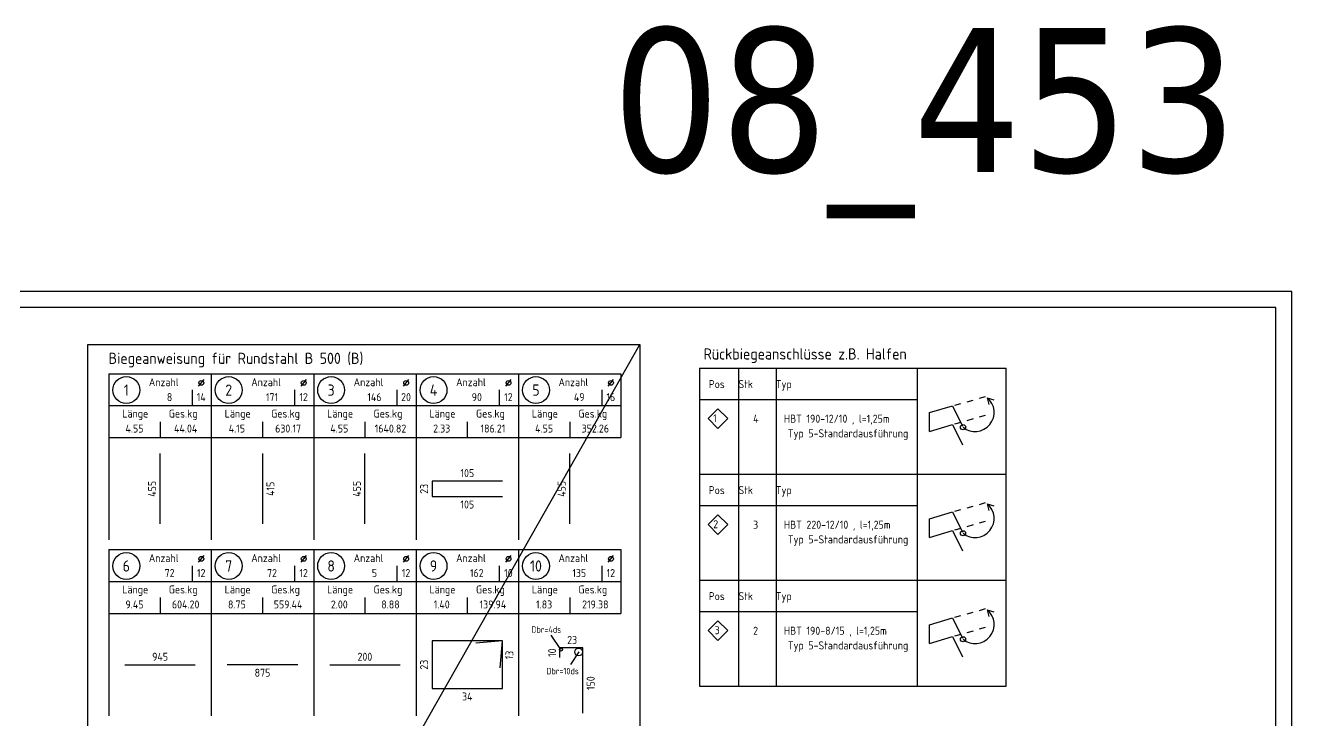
# Model space of a CAD drawing. Extents: x 112 to 428, y 0 to 92.
# Drawn here: x 151.65 to 171.44, y 22.99 to 33.86 of the extents above; entities that cross this region are included whole.
import ezdxf
from ezdxf.enums import TextEntityAlignment as Align

# ---------------------------------------------------------------- set-up
doc = ezdxf.new("R2010")
doc.units = 0
doc.header["$LTSCALE"] = 0.5
doc.linetypes.add('AUSGEZOGEN', pattern=[1000.01, 1000, 0.01])
doc.linetypes.add('DOT', pattern=[0.175, 0.05, -0.125])
for name, color, linetype in [('HBT', 7, 'Continuous'), ('HILFE', 7, 'Continuous'), ('OBJEKT', 7, 'Continuous'), ('RAHMEN', 7, 'Continuous'), ('RND', 7, 'Continuous'), ('RND_BILD', 7, 'Continuous'), ('TEXT', 7, 'Continuous')]:
    doc.layers.add(name, color=color, linetype=linetype)
doc.layers.add('NOPLOT', color=7, linetype='Continuous', plot=False)
doc.styles.add('helv', font='tahoma.ttf')
doc.styles.add('liste', font='isocp-e.shx')
doc.styles.add('txt', font='isocp.shx')

# ---------------------------------------------------------------- blocks, each defined once
blk = doc.blocks.new('A1-35-0')
at = {"layer": 'RAHMEN'}
for p, q in [((118.9, 59.4), (0, 59.4)), ((118.9, 0), (118.9, 59.4))]:
    blk.add_line(p, q, dxfattribs=at)
at = {"layer": 'RAHMEN', "color": 5}
for p, q in [((118.4, 58.9), (2, 58.9)), ((118.4, 0.5), (118.4, 58.9))]:
    blk.add_line(p, q, dxfattribs=at)
blk = doc.blocks.new('RND_LIS2')
at = {"layer": 'RND', "color": 3, "linetype": 'Continuous'}
for p, q in [((0, 0), (0, -5.2)), ((0, 0), (3.2, 0)), ((3.2, 0), (3.2, -2)), ((2.6, -0.503), (2.6, -1)), ((0, -1), (3.2, -1)), ((1.6, -1.503), (1.6, -2)), ((0, -2), (3.2, -2))]:
    blk.add_line(p, q, dxfattribs=at)
at = {"layer": 'RND', "color": 7, "linetype": 'Continuous'}
blk.add_line((2.805, -0.39), (2.973, -0.186), dxfattribs=at)
at = {"layer": 'RND', "color": 1, "linetype": 'Continuous'}
blk.add_circle((0.545, -0.513), 0.42, dxfattribs=at)
at = {"layer": 'RND', "color": 7, "linetype": 'Continuous'}
blk.add_circle((2.889, -0.288), 0.075, dxfattribs=at)
at = {"layer": 'RND', "color": 7, "linetype": 'Continuous', "style": 'txt'}
for s, p in [('Anzahl', (1.249, -0.391)), ('Länge', (0.42, -1.373)), ('Ges.kg', (1.872, -1.373))]:
    blk.add_text(s, height=0.25, dxfattribs=at).set_placement(p)
at = {"layer": 'RND', "color": 1, "linetype": 'Continuous', "style": 'txt'}
blk.add_attdef('POS1', text='', height=0.35, dxfattribs=at).set_placement((0.545, -0.513), align=Align.MIDDLE)
at = {"layer": 'RND', "color": 7, "linetype": 'Continuous', "style": 'txt'}
for tag, p in [('STK1', (1.897, -0.859)), ('DS1', (2.885, -0.859)), ('LANG1', (0.8, -1.841)), ('GEW', (2.4, -1.841))]:
    blk.add_attdef(tag, text='', height=0.25, dxfattribs=at).set_placement(p, align=Align.CENTER)

msp = doc.modelspace()

# ---------------------------------------------------------------- linework, layer by layer
at = {"layer": 'HBT', "color": 5, "linetype": 'Continuous'}
for p, q in [((162.1851, 28.5021), (162.1851, 26.8446)), ((162.1851, 28.5021), (166.9745, 28.5021)), ((166.9745, 26.8446), (166.9745, 28.5021)), ((162.1851, 26.8446), (166.9745, 26.8446)), ((162.1851, 26.8446), (162.1851, 25.1872)), ((162.1851, 26.8446), (166.9745, 26.8446)), ((166.9745, 25.1872), (166.9745, 26.8446)), ((162.1851, 25.1872), (166.9745, 25.1872)), ((162.1851, 25.1872), (166.9745, 25.1872)), ((162.1851, 25.1872), (162.1851, 23.5297)), ((166.9745, 23.5297), (166.9745, 25.1872)), ((162.1851, 23.5297), (166.9745, 23.5297)), ((162.1851, 23.5297), (166.9745, 23.5297))]:
    msp.add_line(p, q, dxfattribs=at)
at = {"layer": 'HILFE', "color": 102, "linetype": 'AUSGEZOGEN'}
for p, q in [((160.0184, 24.1032), (159.8652, 24.3263)), ((160.2964, 24.0645), (160.1688, 23.8692))]:
    msp.add_line(p, q, dxfattribs=at)
at = {"layer": 'NOPLOT', "color": 191, "linetype": 'AUSGEZOGEN'}
msp.add_line((152.6252, 13.6596), (161.2537, 28.8731), dxfattribs=at)
at = {"layer": 'NOPLOT', "color": 102, "linetype": 'AUSGEZOGEN'}
msp.add_circle((160.0184, 24.1032), 0.024, dxfattribs=at)
at = {"layer": 'OBJEKT', "color": 7, "linetype": 'Continuous'}
for p, q in [((162.7948, 28.5021), (162.7948, 26.8446)), ((163.3833, 28.5021), (163.3833, 26.8446)), ((165.5863, 28.5021), (165.5863, 26.8446)), ((162.7948, 26.8446), (162.7948, 25.1872)), ((163.3833, 26.8446), (163.3833, 25.1872)), ((165.5863, 26.8446), (165.5863, 25.1872)), ((162.7948, 25.1872), (162.7948, 23.5297)), ((163.3833, 25.1872), (163.3833, 23.5297)), ((165.5863, 25.1872), (165.5863, 23.5297))]:
    msp.add_line(p, q, dxfattribs=at)
at = {"layer": 'RND', "color": 1, "linetype": 'AUSGEZOGEN'}
for p, q in [((165.7774, 27.8061), (166.1347, 27.9141)), ((166.1347, 27.9141), (166.292, 27.5944)), ((165.7774, 27.5097), (165.7774, 27.8061)), ((165.7774, 27.5097), (166.1347, 27.6226)), ((166.1347, 27.6226), (166.292, 27.303)), ((165.7774, 26.1486), (166.1347, 26.2566)), ((165.7774, 25.8523), (165.7774, 26.1486)), ((166.1347, 26.2566), (166.292, 25.937)), ((165.7774, 25.8523), (166.1347, 25.9652)), ((166.1347, 25.9652), (166.292, 25.6455)), ((165.7774, 24.4912), (166.1347, 24.5992)), ((166.1347, 24.5992), (166.292, 24.2795)), ((165.7774, 24.1948), (165.7774, 24.4912)), ((165.7774, 24.1948), (166.1347, 24.3077)), ((166.1347, 24.3077), (166.292, 23.9881))]:
    msp.add_line(p, q, dxfattribs=at)
at = {"layer": 'RND', "color": 1, "linetype": 'DOT'}
for p, q in [((166.1714, 27.9236), (166.6532, 28.0568)), ((166.1745, 27.6322), (166.6532, 27.7653)), ((166.1714, 26.2662), (166.6532, 26.3993)), ((166.1745, 25.9747), (166.6532, 26.1079)), ((166.1714, 24.6087), (166.6532, 24.7419)), ((166.1745, 24.3173), (166.6532, 24.4504))]:
    msp.add_line(p, q, dxfattribs=at)
at = {"layer": 'RND', "color": 102, "linetype": 'AUSGEZOGEN'}
for p, q in [((166.6776, 28.0394), (166.7841, 28.0058)), ((166.6776, 28.0394), (166.7028, 27.9358)), ((166.6776, 26.382), (166.7841, 26.3484)), ((166.6776, 26.382), (166.7028, 26.2783)), ((166.6776, 24.7245), (166.7841, 24.6909)), ((166.6776, 24.7245), (166.7028, 24.6209))]:
    msp.add_line(p, q, dxfattribs=at)
at = {"layer": 'RND', "color": 7, "linetype": 'AUSGEZOGEN'}
for points in [[(162.6252, 27.7144), (162.4714, 27.8683), (162.3176, 27.7144), (162.4714, 27.5606)], [(162.6252, 26.057), (162.4714, 26.2108), (162.3176, 26.057), (162.4714, 25.9032)], [(162.6252, 24.3995), (162.4714, 24.5534), (162.3176, 24.3995), (162.4714, 24.2457)]]:
    msp.add_lwpolyline(points, close=True, dxfattribs=at)
for centre in [(166.3004, 27.5784), (166.3004, 25.921), (166.3004, 24.2635)]:
    msp.add_circle(centre, 0.04, dxfattribs=at)
at = {"layer": 'RND', "color": 102, "linetype": 'AUSGEZOGEN'}
msp.add_circle((160.2964, 24.0645), 0.06, dxfattribs=at)
for centre in [(166.4887, 27.8091), (166.4887, 26.1517), (166.4887, 24.4942)]:
    msp.add_arc(centre, 0.2979, 230.77636, 50.64229, dxfattribs=at)
at = {"layer": 'RND_BILD', "color": 1, "linetype": 'AUSGEZOGEN'}
msp.add_lwpolyline([(152.6252, 28.8731), (161.2537, 28.8731), (161.2537, 13.6596), (152.6252, 13.6596)], close=True, dxfattribs=at)
for points in [[(153.7558, 26.0655), (153.7558, 27.1655)], [(155.3558, 27.1655), (155.3558, 26.0655)], [(156.9558, 26.0655), (156.9558, 27.1655)], [(160.1558, 26.0655), (160.1558, 27.1655)], [(159.1058, 26.736), (158.0058, 26.736), (158.0058, 26.495), (159.1058, 26.495)], [(159.0691, 23.8186), (159.1058, 24.2376), (158.0058, 24.2376), (158.0058, 23.4935), (159.1058, 23.4935), (159.1058, 24.2376), (158.6868, 24.2009)], [(160.3586, 23.1099), (160.3586, 24.1272), (159.9944, 24.1272), (159.9944, 23.977)], [(153.2058, 23.8655), (154.3058, 23.8655)], [(155.9058, 23.8655), (154.8058, 23.8655)], [(156.4058, 23.8655), (157.5058, 23.8655)]]:
    msp.add_lwpolyline(points, dxfattribs=at)
at = {"layer": 'TEXT', "color": 7, "linetype": 'Continuous'}
for p, q in [((162.1851, 28.0143), (165.5863, 28.0143)), ((162.1851, 26.3568), (165.5863, 26.3568)), ((162.1851, 24.6994), (165.5863, 24.6994))]:
    msp.add_line(p, q, dxfattribs=at)

# ---------------------------------------------------------------- block references
at = {"layer": 'RAHMEN', "color": 5, "linetype": 'AUSGEZOGEN', "xscale": 0.5, "yscale": 0.5, "zscale": 0.5}
msp.add_blockref('A1-35-0', (111.9851, 0), dxfattribs=at)
at = {"layer": 'RND_BILD', "color": 6, "linetype": 'AUSGEZOGEN', "xscale": 0.5, "yscale": 0.5, "zscale": 0.5}
msp.add_blockref('RND_LIS2', (152.9558, 28.4155), dxfattribs=at).add_auto_attribs({'POS1': '1', 'STK1': '8', 'DS1': '14', 'LANG1': '4.55', 'GEW': '44.04'})
at = {"layer": 'RND_BILD', "color": 7, "linetype": 'AUSGEZOGEN', "xscale": 0.5, "yscale": 0.5, "zscale": 0.5}
for p, values in [((154.5558, 28.4155), {'POS1': '2', 'STK1': '171', 'DS1': '12', 'LANG1': '4.15', 'GEW': '630.17'}), ((156.1558, 28.4155), {'POS1': '3', 'STK1': '146', 'DS1': '20', 'LANG1': '4.55', 'GEW': '1640.82'}), ((157.7558, 28.4155), {'POS1': '4', 'STK1': '90', 'DS1': '12', 'LANG1': '2.33', 'GEW': '186.21'}), ((159.3558, 28.4155), {'POS1': '5', 'STK1': '49', 'DS1': '16', 'LANG1': '4.55', 'GEW': '352.26'}), ((152.9558, 25.6655), {'POS1': '6', 'STK1': '72', 'DS1': '12', 'LANG1': '9.45', 'GEW': '604.20'}), ((154.5558, 25.6655), {'POS1': '7', 'STK1': '72', 'DS1': '12', 'LANG1': '8.75', 'GEW': '559.44'}), ((156.1558, 25.6655), {'POS1': '8', 'STK1': '5', 'DS1': '12', 'LANG1': '2.00', 'GEW': '8.88'}), ((157.7558, 25.6655), {'POS1': '9', 'STK1': '162', 'DS1': '10', 'LANG1': '1.40', 'GEW': '139.94'}), ((159.3558, 25.6655), {'POS1': '10', 'STK1': '135', 'DS1': '12', 'LANG1': '1.83', 'GEW': '219.38'})]:
    msp.add_blockref('RND_LIS2', p, dxfattribs=at).add_auto_attribs(values)

# ---------------------------------------------------------------- texts
at = {"layer": 'HBT', "color": 7, "linetype": 'Continuous', "style": 'liste'}
for s, p in [('  Pos   Stk     Typ          ', (162.1851, 28.1899)), ('   1  ', (162.1837, 27.6573)), ('4', (163.0217, 27.6492)), ('HBT 190-12/10 , l=1,25m', (163.5017, 27.6492)), ('  Pos   Stk     Typ          ', (162.1851, 26.5325)), ('   2  ', (162.1837, 25.9999)), ('3', (163.0217, 25.9917)), ('HBT 220-12/10 , l=1,25m', (163.5017, 25.9917)), ('  Pos   Stk     Typ          ', (162.1851, 24.875)), ('3', (162.4203, 24.3424)), ('2', (163.0217, 24.3343)), ('HBT 190-8/15 , l=1,25m', (163.5017, 24.3343))]:
    msp.add_text(s, height=0.125, dxfattribs=at).set_placement(p)
at = {"layer": 'NOPLOT', "color": 191, "linetype": 'AUSGEZOGEN', "style": 'helv'}
msp.add_text('08_453', height=2.25, dxfattribs=at).set_placement((160.8171, 31.5709))
at = {"layer": 'RND', "color": 7, "linetype": 'AUSGEZOGEN', "style": 'txt'}
for s, p in [('Dbr=4ds', (159.7901, 24.4149)), ('Dbr=10ds', (160.0453, 23.7663))]:
    msp.add_text(s, height=0.1, dxfattribs=at).set_placement(p, align=Align.MIDDLE)
at = {"layer": 'RND_BILD', "color": 7, "linetype": 'AUSGEZOGEN', "style": 'txt'}
for s, p in [('105', (158.5558, 26.861)), ('105', (158.5558, 26.37)), ('23', (160.1939, 24.2522)), ('945', (153.7558, 23.9905)), ('200', (156.9558, 23.9905)), ('875', (155.3558, 23.7405)), ('34', (158.5558, 23.3685))]:
    msp.add_text(s, height=0.125, dxfattribs=at).set_placement(p, align=Align.MIDDLE)
for s, rotation, p in [('455', 90, (153.6308, 26.6155)), ('415', 90, (155.4808, 26.6155)), ('455', 90, (156.8308, 26.6155)), ('455', 90, (160.0308, 26.6155)), ('23', 90, (157.8808, 26.6155)), ('13', 84.99986, (159.212, 24.0172)), ('10', 90, (159.8812, 24.053)), ('23', 90, (157.8808, 23.8655)), ('150', 90, (160.4836, 23.5772))]:
    msp.add_text(s, height=0.125, rotation=rotation, dxfattribs=at).set_placement(p, align=Align.MIDDLE)
at = {"layer": 'TEXT', "color": 1, "linetype": 'AUSGEZOGEN', "style": 'txt'}
for s, p in [('Biegeanweisung für Rundstahl B 500 (B)', (152.9504, 28.568)), ('Rückbiegeanschlüsse z.B. Halfen', (162.2464, 28.6365))]:
    msp.add_text(s, height=0.175, dxfattribs=at).set_placement(p)
at = {"layer": 'TEXT', "color": 7, "linetype": 'Continuous', "style": 'txt'}
for p in [(164.5052, 27.4202), (164.5052, 25.7628), (164.5052, 24.1053)]:
    msp.add_text('Typ 5-Standardausführung', height=0.125, dxfattribs=at).set_placement(p, align=Align.CENTER)

doc.saveas('drawing.dxf')
